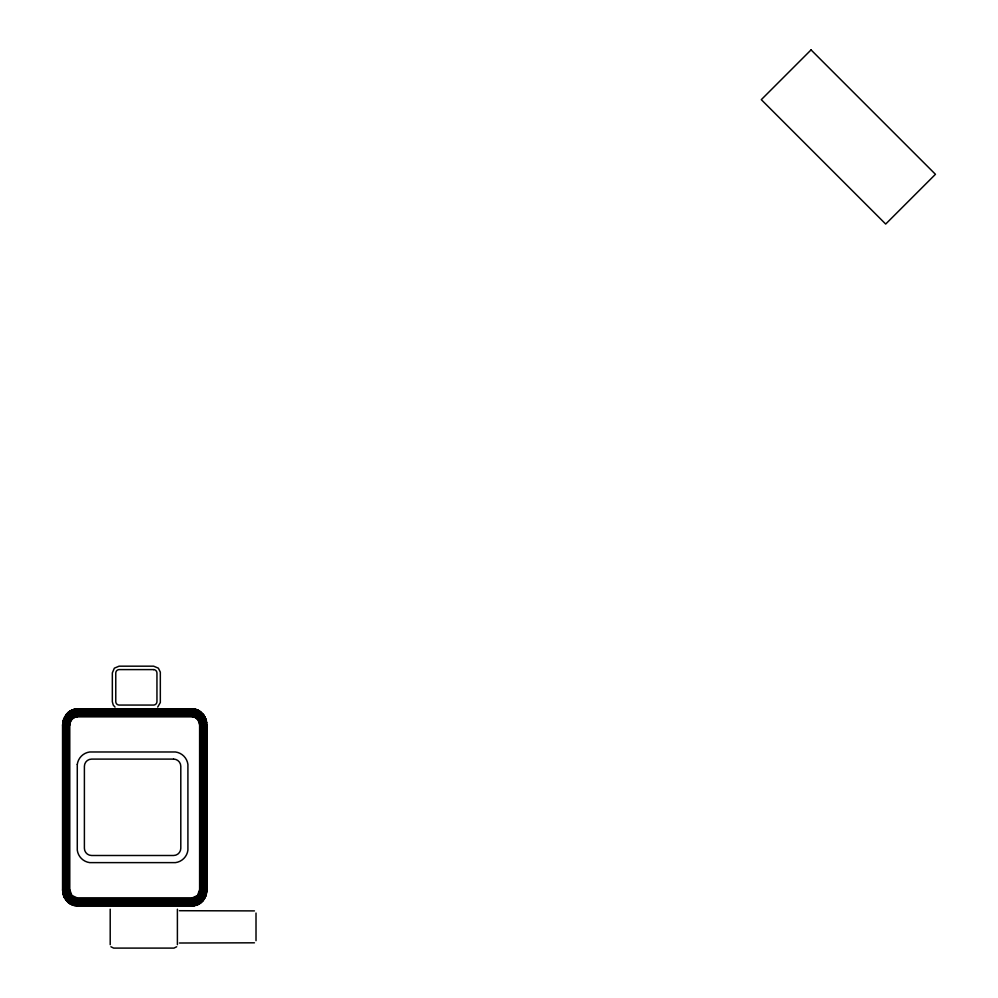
<?xml version="1.0" encoding="UTF-8"?>
<svg xmlns="http://www.w3.org/2000/svg" width="998" height="998" viewBox="0 0 998 998"><rect width="100%" height="100%" fill="white"/><g stroke="black" fill="none" stroke-linecap="round" stroke-linejoin="round"><path stroke-width="1.5" d="M199.064 721.804L205.763 718.722L206.848 724.623L206.848 890.054C206.96 897.863 200.76 905.81 192.614 905.872L76.784 905.872L77.021 897.838L71.906 895.48L69.785 889.792L69.785 725.284C69.673 721.105 73.004 716.814 77.382 716.851L192.377 716.851L195.146 717.462L198.115 719.995L199.612 724.885L199.612 889.792L197.492 895.48L192.377 897.838L77.021 897.838M192.377 716.851L192.614 708.805L77.145 708.805L71.719 710.114M71.282 894.695L65.531 899.597L63.635 895.955L62.55 890.054L62.55 725.022L63.66 718.972L70.359 722.053M206.598 890.054C206.648 897.19 201.534 904.425 194.236 905.473M76.784 905.872L75.124 905.747L76.073 897.763M193.325 716.913L194.273 708.929L192.614 708.805M63.099 721.043L62.724 723.138L69.848 724.186M75.124 905.747L73.266 905.336L75.149 897.564M194.248 717.125L196.132 709.341L194.273 708.929M74.251 897.227L71.482 904.662L68.238 902.504M195.146 717.462L197.928 710.015L199.588 711.013M63.722 718.997L66.878 713.62L72.006 719.321M205.7 895.93L202.582 901.132L199.588 903.677L195.995 896.753M73.403 896.753L69.773 903.726L66.816 901.132M195.995 717.924L199.625 710.95L203.866 715.092L205.7 718.747M68.201 902.566L72.617 896.167M196.781 718.51L201.197 712.123M176.683 946.753L173.964 948.1L113.635 948.1L110.915 946.753M197.492 719.196L202.619 713.508L205.538 718.834L206.598 724.635M71.906 895.48L66.779 901.169L63.872 895.855L62.799 890.054L62.799 725.035C62.674 717.15 68.937 709.141 77.158 709.079L192.614 709.079L197.829 710.277L202.444 713.695M157.696 707.083L160.329 702.53L160.329 672.128L158.37 668.173L153.63 666.177L119.086 666.177L114.346 668.173L112.337 672.914L112.337 701.756L113.248 705.075L115.02 707.083M198.115 719.995L203.866 715.092M68.375 712.26L71.706 710.052L74.476 717.487M198.639 720.868L204.927 716.838M64.471 897.838L70.758 893.809M63.635 895.955L70.334 892.873M254.453 942.811L179.415 943.01M196.119 905.273L197.903 904.6L195.146 897.227M179.415 910.712L254.453 910.9M199.363 722.802L206.374 720.718L206.673 722.789M63.024 893.959L70.035 891.875M199.55 723.837L206.736 722.789M62.662 891.9L69.848 890.84M199.612 724.885L206.848 724.623L206.786 890.054L199.612 889.792M62.55 890.054L69.785 889.792M192.614 708.879L77.145 708.879L73.553 709.416L75.411 717.138M192.614 905.598L76.784 905.598L69.897 903.489L65.718 899.423M62.55 725.022L69.785 725.284M199.55 890.84L206.736 891.9M194.261 709.004L197.903 710.077M63.036 721.018L70.047 723.101M199.363 891.875L206.374 893.959M71.494 904.6L73.266 905.336M199.064 892.873L205.763 895.955M64.521 717.038L70.808 721.067M198.639 893.809L204.927 897.838M71.357 720.144L65.606 715.242L68.338 712.198L72.754 718.597M198.115 894.695L203.866 899.597M197.492 895.48L202.619 901.169M196.781 896.167L201.197 902.566M69.96 711L73.578 717.974M64.533 897.813L63.086 893.946M194.248 897.564L196.132 905.336M193.325 897.763L194.273 905.747L192.614 905.797L192.377 897.838M75.449 708.929L76.384 716.913M77.145 708.805L77.382 716.851M256.012 913.045L256.012 940.665M177.394 909.203L177.394 944.669M110.204 909.203L110.204 944.669M63.211 723.213L63.099 890.041C62.986 897.551 68.949 905.198 76.796 905.261L192.602 905.261C200.448 905.198 206.411 897.551 206.299 890.041L206.299 724.635C206.411 717.125 200.448 709.478 192.602 709.416L77.158 709.416C69.785 709.466 63.897 716.14 63.211 723.213M63.623 723.276L63.523 890.029C63.41 897.327 69.199 904.749 76.809 904.799L192.589 904.799C200.199 904.749 205.987 897.327 205.875 890.029L205.875 724.66C205.987 717.362 200.199 709.94 192.589 709.89L77.17 709.89C70.01 709.927 64.296 716.414 63.623 723.276M64.146 723.35L64.047 890.004C63.934 897.027 69.511 904.163 76.834 904.213L192.564 904.213C199.899 904.163 205.463 897.027 205.351 890.004L205.351 724.673C205.463 717.662 199.899 710.514 192.564 710.476L77.195 710.476C70.297 710.501 64.783 716.739 64.146 723.35M64.77 723.438L64.67 889.979C64.558 896.678 69.872 903.477 76.846 903.514L192.552 903.514C199.525 903.477 204.839 896.678 204.727 889.979L204.727 724.698C204.839 718.011 199.525 711.2 192.552 711.162L77.208 711.162C70.633 711.187 65.381 717.138 64.77 723.438M65.469 723.55L65.381 889.954C65.269 896.266 70.284 902.703 76.871 902.728L192.527 902.728C199.113 902.703 204.128 896.266 204.016 889.954L204.016 724.723C204.128 718.41 199.113 711.986 192.527 711.948L77.233 711.948C71.02 711.973 66.055 717.587 65.469 723.55M66.255 723.662L66.167 889.929C66.055 895.83 70.746 901.83 76.896 901.855L192.502 901.855C198.652 901.83 203.343 895.83 203.23 889.929L203.23 724.748C203.343 718.859 198.652 712.846 192.502 712.834L77.258 712.834C71.457 712.834 66.791 718.086 66.255 723.662M67.103 723.787L67.016 889.892C66.903 895.343 71.232 900.907 76.933 900.907L192.477 900.907C198.165 900.907 202.494 895.343 202.382 889.892L202.382 724.785C202.494 719.333 198.165 713.782 192.477 713.77L77.295 713.77C71.918 713.77 67.602 718.622 67.103 723.787M67.989 723.912L67.914 889.867C67.802 894.844 71.756 899.922 76.958 899.909L192.439 899.909C197.641 899.922 201.596 894.844 201.484 889.867L201.484 724.81C201.596 719.845 197.641 714.755 192.439 714.768L77.32 714.768C72.405 714.755 68.438 719.196 67.989 723.912M68.912 724.049L68.837 889.829C68.725 894.32 72.293 898.899 76.983 898.886L192.414 898.886C197.105 898.899 200.673 894.32 200.561 889.829L200.561 724.847C200.673 720.369 197.105 715.778 192.414 715.803L77.345 715.803C72.904 715.778 69.324 719.783 68.912 724.049M77.283 764.431L77.283 850.171A14.459 14.459 0 0 0 89.733 862.621L175.473 862.621A14.459 14.459 0 0 0 187.911 850.171L187.911 764.431A14.459 14.459 0 0 0 175.473 751.981L89.733 751.981A14.459 14.459 0 0 0 77.283 764.431M811.05 49.9L761.299 99.663L885.688 224.051L935.45 174.301L811.05 49.9M153.517 669.596L119.199 669.596A3.431 3.431 0 0 0 115.768 673.026L115.768 701.644A3.431 3.431 0 0 0 119.199 705.062L153.517 705.062A3.431 3.431 0 0 0 156.948 701.644L156.948 673.026A3.431 3.431 0 0 0 153.517 669.596M173.577 759.104L91.616 759.104A7.223 7.223 0 0 0 84.393 766.314L84.393 848.288A7.223 7.223 0 0 0 91.616 855.498L173.577 855.498A7.223 7.223 0 0 0 180.8 848.288L180.8 766.314A7.223 7.223 0 0 0 173.577 759.104"/></g></svg>
